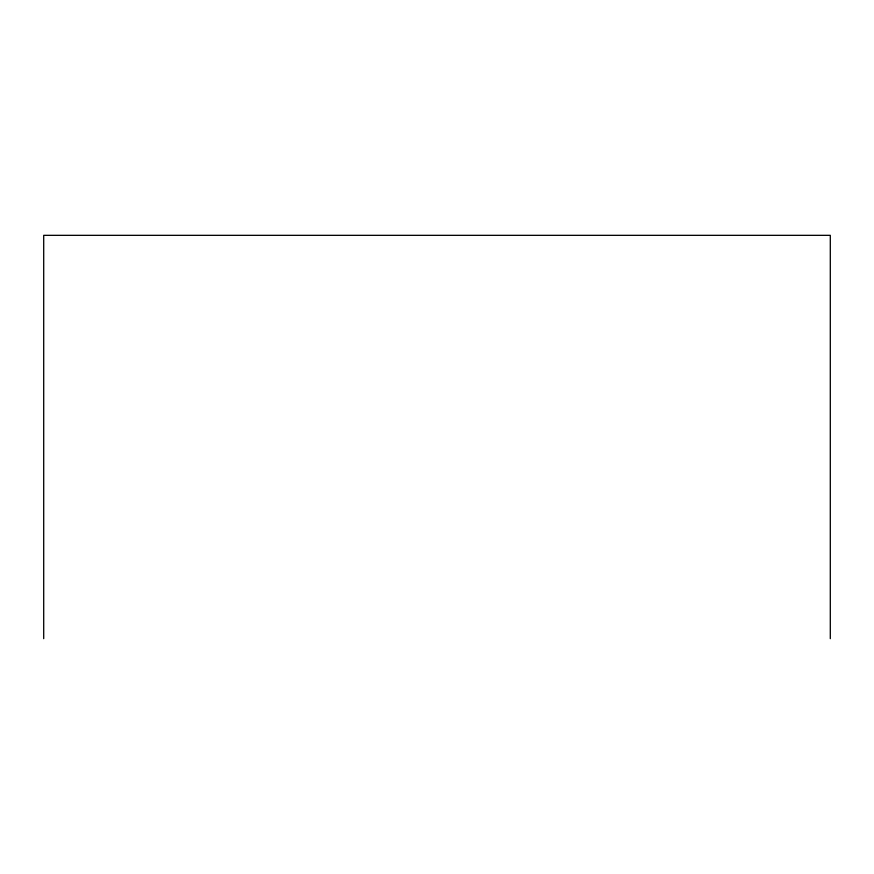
<?xml version="1.0" encoding="UTF-8"?>
<svg xmlns="http://www.w3.org/2000/svg" width="874" height="874" viewBox="0 0 874 874"><rect width="100%" height="100%" fill="white"/><g stroke="black" fill="none" stroke-linecap="round" stroke-linejoin="round"><path stroke-width="1.31" d="M830.3 638.665L830.3 235.335L43.7 235.335L43.7 638.665"/></g></svg>
